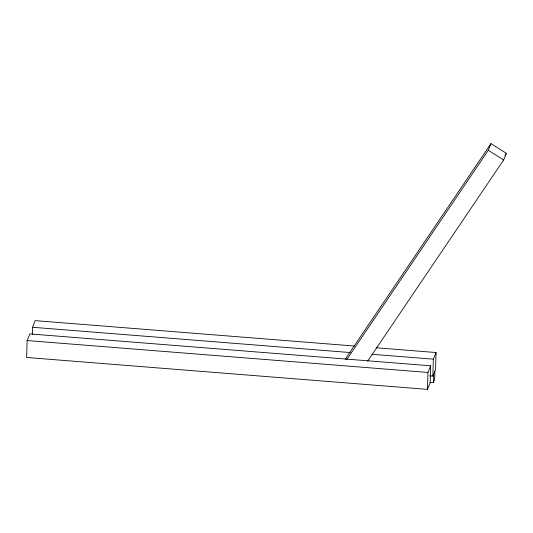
<?xml version="1.0" encoding="UTF-8"?>
<svg xmlns="http://www.w3.org/2000/svg" width="533" height="533" viewBox="0 0 533 533"><rect width="100%" height="100%" fill="white"/><g stroke="black" fill="none" stroke-linecap="round" stroke-linejoin="round"><path stroke-width="0.8" d="M27.123 340.547L26.65 357.476L427.493 389.376L430.184 382.741L430.657 365.805L29.815 333.911L27.123 340.547L427.966 372.447L430.657 365.805M32.306 334.524L32.513 327.269L35.205 320.633L354.718 346.057M427.493 389.376L427.966 372.447M429.558 375.838L432.876 376.098L433.349 359.169L436.047 352.533L376.291 347.776M430.071 382.294L433.382 382.561L433.615 374.279M434.881 371.161L434.655 379.436L433.382 382.561M436.047 352.533L435.574 369.462L432.876 376.098M346.73 359.628L488.275 150.259L490.966 143.624L506.35 153.331L503.658 159.973L367.697 361.074M345.231 359.189L490.966 143.624M504.951 155.396L506.35 153.331M32.513 327.269L350.361 352.566M371.941 354.278L433.349 359.169M488.275 150.259L503.658 159.973"/></g></svg>
